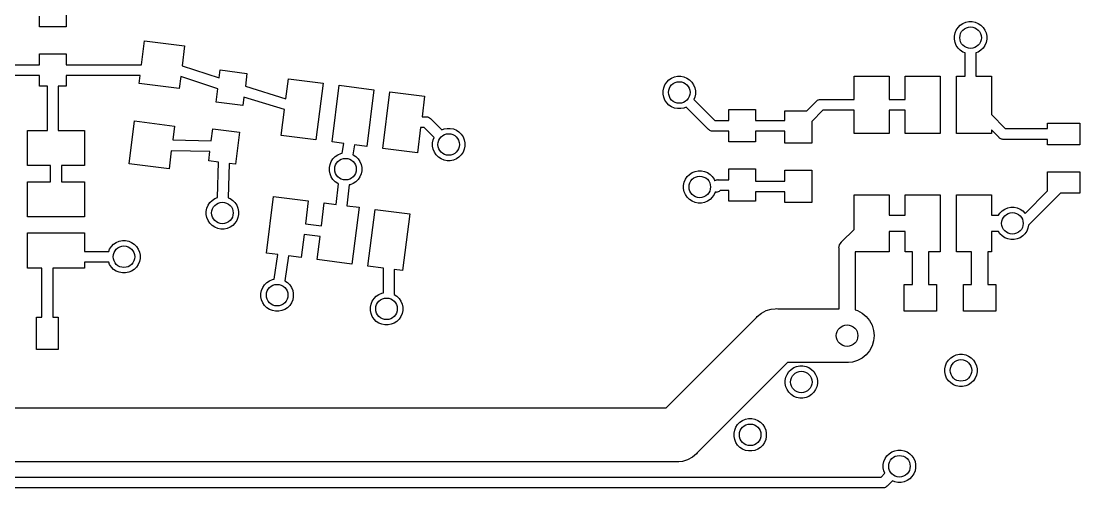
# Model space of a CAD drawing. Extents: x 71 to 174, y -171 to -82.
# Drawn here: x 150.94 to 170.6, y -136.69 to -128.03 of the extents above; entities that cross this region are included whole.
import ezdxf

# ---------------------------------------------------------------- set-up
doc = ezdxf.new("R2010")
doc.units = 0
doc.header["$MEASUREMENT"] = 0
doc.layers.add('BLACK', color=7, linetype='CONTINUOUS')

msp = doc.modelspace()

# ---------------------------------------------------------------- linework, layer by layer
at = {"layer": 'BLACK', "linetype": 'CONTINUOUS'}
for p, q in [((151.782, -127.539), (151.782, -128.139)), ((151.282, -128.139), (151.282, -127.939)), ((151.782, -128.139), (151.282, -128.139)), ((168.31, -128.196), (168.343, -128.147)), ((168.343, -128.147), (168.385, -128.105)), ((168.385, -128.105), (168.434, -128.073)), ((168.434, -128.073), (168.488, -128.05)), ((168.488, -128.05), (168.546, -128.038)), ((168.546, -128.038), (168.605, -128.038)), ((168.605, -128.038), (168.663, -128.05)), ((168.663, -128.05), (168.718, -128.073)), ((168.718, -128.073), (168.767, -128.105)), ((168.767, -128.105), (168.809, -128.147)), ((168.809, -128.147), (168.842, -128.196)), ((168.276, -128.309), (168.287, -128.251)), ((168.276, -128.368), (168.276, -128.309)), ((168.287, -128.426), (168.276, -128.368)), ((168.287, -128.251), (168.31, -128.196)), ((168.842, -128.196), (168.864, -128.251)), ((168.864, -128.251), (168.876, -128.309)), ((168.876, -128.368), (168.864, -128.426)), ((168.876, -128.309), (168.876, -128.368)), ((153.179, -128.839), (153.235, -128.395)), ((153.235, -128.395), (153.979, -128.489)), ((153.979, -128.489), (153.933, -128.858)), ((168.31, -128.481), (168.287, -128.426)), ((168.343, -128.53), (168.31, -128.481)), ((168.385, -128.572), (168.343, -128.53)), ((168.434, -128.604), (168.385, -128.572)), ((168.767, -128.572), (168.718, -128.604)), ((168.809, -128.53), (168.767, -128.572)), ((168.842, -128.481), (168.809, -128.53)), ((168.864, -128.426), (168.842, -128.481)), ((151.282, -128.839), (151.282, -128.639)), ((151.282, -128.639), (151.782, -128.639)), ((151.782, -128.639), (151.782, -128.839)), ((168.476, -128.622), (168.434, -128.604)), ((168.476, -129.053), (168.476, -128.622)), ((168.718, -128.604), (168.676, -128.622)), ((168.676, -128.622), (168.676, -129.053)), ((150.792, -128.839), (151.282, -128.839)), ((151.782, -128.839), (153.179, -128.839)), ((153.933, -128.858), (154.623, -129.085)), ((154.623, -129.085), (154.642, -128.937)), ((154.642, -128.937), (155.138, -129)), ((151.282, -129.039), (150.792, -129.039)), ((151.282, -129.239), (151.282, -129.039)), ((153.154, -129.039), (151.782, -129.039)), ((151.782, -129.039), (151.782, -129.239)), ((153.135, -129.189), (153.154, -129.039)), ((153.907, -129.06), (153.879, -129.283)), ((154.598, -129.287), (153.907, -129.06)), ((155.138, -129), (155.108, -129.24)), ((155.861, -129.471), (155.907, -129.102)), ((155.907, -129.102), (156.552, -129.184)), ((162.9, -129.212), (162.933, -129.163)), ((162.933, -129.163), (162.974, -129.121)), ((162.974, -129.121), (163.024, -129.089)), ((163.024, -129.089), (163.078, -129.066)), ((163.078, -129.066), (163.136, -129.054)), ((163.136, -129.054), (163.195, -129.054)), ((163.195, -129.054), (163.253, -129.066)), ((163.253, -129.066), (163.308, -129.089)), ((163.308, -129.089), (163.357, -129.121)), ((163.357, -129.121), (163.399, -129.163)), ((163.399, -129.163), (163.432, -129.212)), ((166.414, -129.483), (166.414, -129.053)), ((166.414, -129.053), (167.064, -129.053)), ((167.064, -129.053), (167.064, -129.483)), ((167.364, -129.483), (167.364, -129.053)), ((167.364, -129.053), (168.014, -129.053)), ((168.014, -129.053), (168.014, -130.113)), ((168.314, -130.113), (168.314, -129.053)), ((168.314, -129.053), (168.476, -129.053)), ((168.676, -129.053), (168.964, -129.053)), ((168.964, -129.053), (168.964, -129.766)), ((151.432, -129.239), (151.282, -129.239)), ((151.432, -130.061), (151.432, -129.239)), ((151.782, -129.239), (151.632, -129.239)), ((151.632, -129.239), (151.632, -130.061)), ((153.879, -129.283), (153.135, -129.189)), ((154.567, -129.532), (154.598, -129.287)), ((155.108, -129.24), (155.861, -129.471)), ((156.552, -129.184), (156.419, -130.235)), ((156.717, -130.273), (156.85, -129.221)), ((156.85, -129.221), (157.495, -129.303)), ((157.495, -129.303), (157.362, -130.354)), ((157.66, -130.392), (157.792, -129.34)), ((157.792, -129.34), (158.437, -129.422)), ((162.866, -129.325), (162.877, -129.267)), ((162.866, -129.384), (162.866, -129.325)), ((162.877, -129.267), (162.9, -129.212)), ((163.432, -129.212), (163.454, -129.267)), ((163.454, -129.267), (163.466, -129.325)), ((163.466, -129.325), (163.466, -129.384)), ((155.063, -129.595), (154.567, -129.532)), ((155.082, -129.441), (155.063, -129.595)), ((155.835, -129.673), (155.082, -129.441)), ((158.437, -129.422), (158.389, -129.807)), ((162.877, -129.442), (162.866, -129.384)), ((162.9, -129.497), (162.877, -129.442)), ((162.933, -129.546), (162.9, -129.497)), ((162.974, -129.588), (162.933, -129.546)), ((163.454, -129.442), (163.437, -129.484)), ((163.437, -129.484), (163.826, -129.873)), ((163.466, -129.384), (163.454, -129.442)), ((165.534, -129.698), (165.717, -129.515)), ((165.717, -129.515), (165.72, -129.512)), ((165.72, -129.512), (165.735, -129.499)), ((165.735, -129.499), (165.746, -129.493)), ((165.746, -129.493), (165.753, -129.49)), ((165.753, -129.49), (165.772, -129.484)), ((165.772, -129.484), (165.773, -129.484)), ((165.773, -129.484), (165.786, -129.483)), ((165.786, -129.483), (165.791, -129.482)), ((165.786, -129.483), (165.786, -129.483)), ((165.791, -129.482), (165.796, -129.483)), ((165.796, -129.483), (166.414, -129.483)), ((167.064, -129.483), (167.364, -129.483)), ((155.775, -130.154), (155.835, -129.673)), ((163.024, -129.62), (162.974, -129.588)), ((163.078, -129.643), (163.024, -129.62)), ((163.136, -129.654), (163.078, -129.643)), ((163.195, -129.654), (163.136, -129.654)), ((163.253, -129.643), (163.195, -129.654)), ((163.295, -129.626), (163.253, -129.643)), ((163.71, -130.04), (163.295, -129.626)), ((164.084, -129.873), (164.084, -129.673)), ((164.084, -129.673), (164.584, -129.673)), ((164.584, -129.673), (164.584, -129.873)), ((165.125, -129.873), (165.125, -129.698)), ((165.125, -129.698), (165.534, -129.698)), ((165.833, -129.683), (165.625, -129.89)), ((166.414, -129.683), (165.833, -129.683)), ((166.414, -130.113), (166.414, -129.683)), ((167.364, -129.683), (167.064, -129.683)), ((167.064, -129.683), (167.064, -130.113)), ((167.364, -130.113), (167.364, -129.683)), ((152.947, -130.677), (153.047, -129.883)), ((153.047, -129.883), (153.791, -129.977)), ((158.389, -129.807), (158.467, -129.807)), ((158.467, -129.807), (158.471, -129.807)), ((158.471, -129.807), (158.476, -129.807)), ((158.476, -129.807), (158.476, -129.807)), ((158.476, -129.807), (158.491, -129.808)), ((158.491, -129.808), (158.51, -129.814)), ((158.51, -129.814), (158.527, -129.823)), ((158.527, -129.823), (158.542, -129.836)), ((158.542, -129.836), (158.546, -129.84)), ((158.546, -129.84), (158.754, -130.049)), ((163.826, -129.873), (164.084, -129.873)), ((164.584, -129.873), (165.125, -129.873)), ((165.625, -129.89), (165.625, -130.298)), ((168.964, -129.766), (169.221, -130.024)), ((170.005, -130.024), (170.005, -129.924)), ((170.005, -129.924), (170.605, -129.924)), ((170.605, -129.924), (170.605, -130.324)), ((151.061, -130.711), (151.061, -130.061)), ((151.061, -130.061), (151.432, -130.061)), ((151.632, -130.061), (152.121, -130.061)), ((152.121, -130.061), (152.121, -130.711)), ((153.791, -129.977), (153.758, -130.236)), ((154.476, -130.252), (154.504, -130.028)), ((154.504, -130.028), (155, -130.091)), ((155, -130.091), (154.925, -130.686)), ((158.363, -130.007), (158.304, -130.474)), ((158.43, -130.007), (158.363, -130.007)), ((158.613, -130.19), (158.43, -130.007)), ((158.754, -130.049), (158.797, -130.031)), ((158.797, -130.031), (158.855, -130.02)), ((158.855, -130.02), (158.914, -130.02)), ((158.914, -130.02), (158.972, -130.031)), ((158.972, -130.031), (159.026, -130.054)), ((159.026, -130.054), (159.075, -130.087)), ((159.075, -130.087), (159.117, -130.128)), ((159.117, -130.128), (159.15, -130.178)), ((163.713, -130.044), (163.71, -130.04)), ((163.728, -130.056), (163.713, -130.044)), ((163.736, -130.061), (163.728, -130.056)), ((163.746, -130.066), (163.736, -130.061)), ((163.764, -130.071), (163.746, -130.066)), ((163.766, -130.072), (163.764, -130.071)), ((163.779, -130.073), (163.766, -130.072)), ((163.784, -130.073), (163.779, -130.073)), ((163.779, -130.073), (163.779, -130.073)), ((163.789, -130.073), (163.784, -130.073)), ((164.084, -130.073), (163.789, -130.073)), ((164.084, -130.273), (164.084, -130.073)), ((165.125, -130.073), (164.584, -130.073)), ((164.584, -130.073), (164.584, -130.273)), ((165.125, -130.298), (165.125, -130.073)), ((167.064, -130.113), (166.414, -130.113)), ((168.014, -130.113), (167.364, -130.113)), ((168.964, -130.113), (168.314, -130.113)), ((169.106, -130.191), (168.964, -130.049)), ((168.964, -130.049), (168.964, -130.113)), ((169.221, -130.024), (170.005, -130.024)), ((153.758, -130.236), (154.476, -130.252)), ((156.419, -130.235), (155.775, -130.154)), ((156.934, -130.3), (156.717, -130.273)), ((156.908, -130.483), (156.934, -130.3)), ((157.132, -130.325), (157.106, -130.509)), ((157.362, -130.354), (157.132, -130.325)), ((158.584, -130.29), (158.596, -130.232)), ((158.584, -130.349), (158.584, -130.29)), ((158.596, -130.407), (158.584, -130.349)), ((158.596, -130.232), (158.613, -130.19)), ((159.15, -130.178), (159.173, -130.232)), ((159.173, -130.232), (159.184, -130.29)), ((159.184, -130.349), (159.173, -130.407)), ((159.184, -130.29), (159.184, -130.349)), ((164.584, -130.273), (164.084, -130.273)), ((165.625, -130.298), (165.125, -130.298)), ((169.109, -130.195), (169.106, -130.191)), ((169.112, -130.198), (169.109, -130.195)), ((169.115, -130.2), (169.112, -130.198)), ((169.112, -130.198), (169.112, -130.198)), ((169.124, -130.207), (169.115, -130.2)), ((169.141, -130.217), (169.124, -130.207)), ((169.151, -130.22), (169.141, -130.217)), ((169.16, -130.222), (169.151, -130.22)), ((169.164, -130.223), (169.16, -130.222)), ((169.175, -130.224), (169.164, -130.223)), ((169.18, -130.224), (169.175, -130.224)), ((169.175, -130.224), (169.175, -130.224)), ((169.185, -130.224), (169.18, -130.224)), ((170.005, -130.224), (169.185, -130.224)), ((170.005, -130.324), (170.005, -130.224)), ((170.605, -130.324), (170.005, -130.324)), ((153.733, -130.435), (153.691, -130.771)), ((154.451, -130.451), (153.733, -130.435)), ((154.429, -130.624), (154.451, -130.451)), ((156.735, -130.586), (156.777, -130.544)), ((156.777, -130.544), (156.826, -130.511)), ((156.826, -130.511), (156.881, -130.488)), ((156.881, -130.488), (156.908, -130.483)), ((157.106, -130.509), (157.11, -130.511)), ((157.11, -130.511), (157.159, -130.544)), ((157.159, -130.544), (157.201, -130.586)), ((158.304, -130.474), (157.66, -130.392)), ((158.618, -130.462), (158.596, -130.407)), ((158.651, -130.511), (158.618, -130.462)), ((158.693, -130.553), (158.651, -130.511)), ((159.117, -130.511), (159.075, -130.553)), ((159.15, -130.462), (159.117, -130.511)), ((159.173, -130.407), (159.15, -130.462)), ((151.491, -130.711), (151.061, -130.711)), ((151.491, -131.011), (151.491, -130.711)), ((152.121, -130.711), (151.691, -130.711)), ((151.691, -130.711), (151.691, -131.011)), ((153.691, -130.771), (152.947, -130.677)), ((154.607, -130.646), (154.429, -130.624)), ((154.59, -131.303), (154.607, -130.646)), ((154.806, -130.671), (154.79, -131.309)), ((154.925, -130.686), (154.806, -130.671)), ((156.668, -130.747), (156.68, -130.689)), ((156.68, -130.689), (156.702, -130.635)), ((156.702, -130.635), (156.735, -130.586)), ((157.201, -130.586), (157.234, -130.635)), ((157.234, -130.635), (157.257, -130.689)), ((157.257, -130.689), (157.268, -130.747)), ((158.742, -130.586), (158.693, -130.553)), ((158.797, -130.608), (158.742, -130.586)), ((158.855, -130.62), (158.797, -130.608)), ((158.914, -130.62), (158.855, -130.62)), ((158.972, -130.608), (158.914, -130.62)), ((159.026, -130.586), (158.972, -130.608)), ((159.075, -130.553), (159.026, -130.586)), ((156.668, -130.806), (156.668, -130.747)), ((156.68, -130.864), (156.668, -130.806)), ((156.702, -130.919), (156.68, -130.864)), ((156.735, -130.968), (156.702, -130.919)), ((157.234, -130.919), (157.201, -130.968)), ((157.257, -130.864), (157.234, -130.919)), ((157.268, -130.806), (157.257, -130.864)), ((157.268, -130.747), (157.268, -130.806)), ((163.281, -130.965), (163.314, -130.916)), ((163.314, -130.916), (163.355, -130.874)), ((163.355, -130.874), (163.405, -130.841)), ((163.405, -130.841), (163.459, -130.819)), ((163.459, -130.819), (163.517, -130.807)), ((163.517, -130.807), (163.576, -130.807)), ((163.576, -130.807), (163.634, -130.819)), ((163.634, -130.819), (163.689, -130.841)), ((163.689, -130.841), (163.738, -130.874)), ((163.738, -130.874), (163.78, -130.916)), ((163.78, -130.916), (163.813, -130.965)), ((164.084, -130.973), (164.084, -130.773)), ((164.084, -130.773), (164.584, -130.773)), ((164.584, -130.773), (164.584, -130.998)), ((165.125, -130.998), (165.125, -130.798)), ((165.125, -130.798), (165.625, -130.798)), ((165.625, -130.798), (165.625, -131.398)), ((170.005, -131.182), (170.005, -130.824)), ((170.005, -130.824), (170.605, -130.824)), ((170.605, -130.824), (170.605, -131.224)), ((151.061, -131.661), (151.061, -131.011)), ((151.061, -131.011), (151.491, -131.011)), ((151.691, -131.011), (152.121, -131.011)), ((152.121, -131.011), (152.121, -131.661)), ((156.777, -131.01), (156.735, -130.968)), ((156.826, -131.043), (156.777, -131.01)), ((156.792, -131.432), (156.836, -131.047)), ((156.836, -131.047), (156.826, -131.043)), ((157.035, -131.069), (156.99, -131.457)), ((157.056, -131.065), (157.035, -131.069)), ((157.11, -131.043), (157.056, -131.065)), ((157.159, -131.01), (157.11, -131.043)), ((157.201, -130.968), (157.159, -131.01)), ((163.247, -131.078), (163.258, -131.02)), ((163.247, -131.137), (163.247, -131.078)), ((163.258, -131.02), (163.281, -130.965)), ((163.813, -130.965), (163.824, -130.993)), ((163.824, -130.993), (163.828, -130.989)), ((163.828, -130.989), (163.846, -130.98)), ((163.846, -130.98), (163.86, -130.976)), ((163.86, -130.976), (163.864, -130.974)), ((163.864, -130.974), (163.866, -130.974)), ((163.866, -130.974), (163.879, -130.973)), ((163.879, -130.973), (163.884, -130.972)), ((163.879, -130.973), (163.879, -130.973)), ((163.884, -130.972), (163.889, -130.973)), ((163.889, -130.973), (164.084, -130.973)), ((164.584, -130.998), (165.125, -130.998)), ((154.491, -131.357), (154.54, -131.324)), ((154.54, -131.324), (154.59, -131.303)), ((154.79, -131.309), (154.824, -131.324)), ((154.824, -131.324), (154.873, -131.357)), ((155.499, -132.337), (155.632, -131.285)), ((155.632, -131.285), (156.277, -131.366)), ((163.258, -131.195), (163.247, -131.137)), ((163.281, -131.249), (163.258, -131.195)), ((163.314, -131.298), (163.281, -131.249)), ((163.355, -131.34), (163.314, -131.298)), ((163.78, -131.298), (163.738, -131.34)), ((163.813, -131.249), (163.78, -131.298)), ((163.83, -131.207), (163.813, -131.249)), ((163.845, -131.207), (163.83, -131.207)), ((163.85, -131.208), (163.845, -131.207)), ((163.855, -131.207), (163.85, -131.208)), ((163.869, -131.206), (163.855, -131.207)), ((163.855, -131.207), (163.855, -131.207)), ((163.888, -131.2), (163.869, -131.206)), ((163.906, -131.191), (163.888, -131.2)), ((163.921, -131.178), (163.906, -131.191)), ((163.924, -131.174), (163.921, -131.178)), ((163.926, -131.173), (163.924, -131.174)), ((164.084, -131.173), (163.926, -131.173)), ((164.084, -131.373), (164.084, -131.173)), ((165.125, -131.198), (164.584, -131.198)), ((164.584, -131.198), (164.584, -131.373)), ((165.125, -131.398), (165.125, -131.198)), ((166.414, -131.896), (166.414, -131.253)), ((166.414, -131.253), (167.064, -131.253)), ((167.064, -131.253), (167.064, -131.633)), ((167.364, -131.633), (167.364, -131.253)), ((167.364, -131.253), (168.014, -131.253)), ((168.014, -131.253), (168.014, -132.313)), ((168.314, -132.313), (168.314, -131.253)), ((168.314, -131.253), (168.964, -131.253)), ((168.964, -131.253), (168.964, -131.633)), ((169.59, -131.597), (170.005, -131.182)), ((170.246, -131.224), (169.652, -131.818)), ((170.605, -131.224), (170.246, -131.224)), ((154.382, -131.56), (154.394, -131.502)), ((154.394, -131.502), (154.416, -131.448)), ((154.416, -131.448), (154.449, -131.398)), ((154.449, -131.398), (154.491, -131.357)), ((154.873, -131.357), (154.915, -131.398)), ((154.915, -131.398), (154.948, -131.448)), ((154.948, -131.448), (154.971, -131.502)), ((154.971, -131.502), (154.982, -131.56)), ((156.277, -131.366), (156.223, -131.793)), ((156.52, -131.831), (156.574, -131.404)), ((156.574, -131.404), (156.792, -131.432)), ((156.99, -131.457), (157.219, -131.485)), ((157.219, -131.485), (157.086, -132.537)), ((157.384, -132.575), (157.517, -131.523)), ((157.517, -131.523), (158.162, -131.605)), ((163.405, -131.373), (163.355, -131.34)), ((163.459, -131.396), (163.405, -131.373)), ((163.517, -131.407), (163.459, -131.396)), ((163.576, -131.407), (163.517, -131.407)), ((163.634, -131.396), (163.576, -131.407)), ((163.689, -131.373), (163.634, -131.396)), ((163.738, -131.34), (163.689, -131.373)), ((164.584, -131.373), (164.084, -131.373)), ((165.625, -131.398), (165.125, -131.398)), ((169.162, -131.55), (169.211, -131.517)), ((169.211, -131.517), (169.266, -131.494)), ((169.266, -131.494), (169.324, -131.483)), ((169.324, -131.483), (169.383, -131.483)), ((169.383, -131.483), (169.441, -131.494)), ((169.441, -131.494), (169.495, -131.517)), ((169.495, -131.517), (169.544, -131.55)), ((152.121, -131.661), (151.061, -131.661)), ((154.382, -131.619), (154.382, -131.56)), ((154.394, -131.677), (154.382, -131.619)), ((154.416, -131.732), (154.394, -131.677)), ((154.971, -131.677), (154.948, -131.732)), ((154.982, -131.619), (154.971, -131.677)), ((154.982, -131.56), (154.982, -131.619)), ((158.162, -131.605), (158.029, -132.656)), ((167.064, -131.633), (167.364, -131.633)), ((168.964, -131.633), (169.092, -131.633)), ((169.092, -131.633), (169.12, -131.591)), ((169.12, -131.591), (169.162, -131.55)), ((169.544, -131.55), (169.586, -131.591)), ((169.586, -131.591), (169.59, -131.597)), ((154.449, -131.781), (154.416, -131.732)), ((154.491, -131.823), (154.449, -131.781)), ((154.54, -131.856), (154.491, -131.823)), ((154.595, -131.878), (154.54, -131.856)), ((154.653, -131.89), (154.595, -131.878)), ((154.712, -131.89), (154.653, -131.89)), ((154.77, -131.878), (154.712, -131.89)), ((154.824, -131.856), (154.77, -131.878)), ((154.873, -131.823), (154.824, -131.856)), ((154.915, -131.781), (154.873, -131.823)), ((154.948, -131.732), (154.915, -131.781)), ((156.223, -131.793), (156.52, -131.831)), ((166.182, -132.127), (166.414, -131.896)), ((169.642, -131.87), (169.619, -131.925)), ((169.652, -131.818), (169.642, -131.87)), ((151.061, -132.611), (151.061, -131.961)), ((151.061, -131.961), (152.121, -131.961)), ((152.121, -131.961), (152.121, -132.302)), ((152.711, -132.137), (152.766, -132.114)), ((152.766, -132.114), (152.824, -132.102)), ((152.824, -132.102), (152.883, -132.102)), ((152.883, -132.102), (152.941, -132.114)), ((152.941, -132.114), (152.995, -132.137)), ((156.198, -131.991), (156.144, -132.418)), ((156.495, -132.029), (156.198, -131.991)), ((156.441, -132.456), (156.495, -132.029)), ((167.364, -131.933), (167.064, -131.933)), ((167.064, -131.933), (167.064, -132.313)), ((167.364, -132.313), (167.364, -131.933)), ((169.092, -131.933), (168.964, -131.933)), ((168.964, -131.933), (168.964, -132.313)), ((169.12, -131.974), (169.092, -131.933)), ((169.162, -132.016), (169.12, -131.974)), ((169.211, -132.049), (169.162, -132.016)), ((169.266, -132.071), (169.211, -132.049)), ((169.324, -132.083), (169.266, -132.071)), ((169.383, -132.083), (169.324, -132.083)), ((169.441, -132.071), (169.383, -132.083)), ((169.495, -132.049), (169.441, -132.071)), ((169.544, -132.016), (169.495, -132.049)), ((169.586, -131.974), (169.544, -132.016)), ((169.619, -131.925), (169.586, -131.974)), ((152.121, -132.302), (152.57, -132.302)), ((152.57, -132.302), (152.587, -132.26)), ((152.587, -132.26), (152.62, -132.211)), ((152.62, -132.211), (152.662, -132.169)), ((152.662, -132.169), (152.711, -132.137)), ((152.995, -132.137), (153.045, -132.169)), ((153.045, -132.169), (153.086, -132.211)), ((153.086, -132.211), (153.119, -132.26)), ((153.119, -132.26), (153.142, -132.315)), ((153.142, -132.315), (153.153, -132.373)), ((166.132, -132.238), (166.135, -132.209)), ((166.133, -132.245), (166.132, -132.238)), ((166.133, -133.366), (166.133, -132.245)), ((166.135, -132.209), (166.144, -132.18)), ((166.144, -132.18), (166.158, -132.154)), ((166.158, -132.154), (166.172, -132.137)), ((166.172, -132.137), (166.177, -132.132)), ((166.172, -132.137), (166.172, -132.137)), ((166.177, -132.132), (166.182, -132.127)), ((167.064, -132.313), (166.433, -132.313)), ((166.433, -132.313), (166.433, -133.389)), ((167.495, -132.313), (167.364, -132.313)), ((167.495, -132.914), (167.495, -132.313)), ((168.014, -132.313), (167.795, -132.313)), ((167.795, -132.313), (167.795, -132.914)), ((168.595, -132.313), (168.314, -132.313)), ((168.595, -132.914), (168.595, -132.313)), ((168.964, -132.313), (168.895, -132.313)), ((168.895, -132.313), (168.895, -132.914)), ((152.57, -132.502), (152.121, -132.502)), ((152.121, -132.502), (152.121, -132.611)), ((152.587, -132.545), (152.57, -132.502)), ((153.142, -132.49), (153.119, -132.545)), ((153.153, -132.432), (153.142, -132.49)), ((153.153, -132.373), (153.153, -132.432)), ((155.71, -132.363), (155.499, -132.337)), ((155.641, -132.819), (155.71, -132.363)), ((155.908, -132.388), (155.839, -132.847)), ((156.144, -132.418), (155.908, -132.388)), ((157.086, -132.537), (156.441, -132.456)), ((151.331, -132.611), (151.061, -132.611)), ((151.331, -133.525), (151.331, -132.611)), ((152.121, -132.611), (151.531, -132.611)), ((151.531, -132.611), (151.531, -133.525)), ((152.62, -132.594), (152.587, -132.545)), ((152.662, -132.636), (152.62, -132.594)), ((152.711, -132.668), (152.662, -132.636)), ((152.766, -132.691), (152.711, -132.668)), ((152.824, -132.702), (152.766, -132.691)), ((152.883, -132.702), (152.824, -132.702)), ((152.941, -132.691), (152.883, -132.702)), ((152.995, -132.668), (152.941, -132.691)), ((153.045, -132.636), (152.995, -132.668)), ((153.086, -132.594), (153.045, -132.636)), ((153.119, -132.545), (153.086, -132.594)), ((157.673, -132.611), (157.384, -132.575)), ((157.673, -133.073), (157.673, -132.611)), ((158.029, -132.656), (157.873, -132.636)), ((157.873, -132.636), (157.873, -133.102)), ((155.465, -132.922), (155.507, -132.881)), ((155.507, -132.881), (155.556, -132.848)), ((155.556, -132.848), (155.611, -132.825)), ((155.611, -132.825), (155.641, -132.819)), ((155.839, -132.847), (155.84, -132.848)), ((155.84, -132.848), (155.889, -132.881)), ((155.889, -132.881), (155.931, -132.922)), ((155.398, -133.084), (155.41, -133.026)), ((155.398, -133.143), (155.398, -133.084)), ((155.41, -133.026), (155.432, -132.972)), ((155.432, -132.972), (155.465, -132.922)), ((155.931, -132.922), (155.964, -132.972)), ((155.964, -132.972), (155.987, -133.026)), ((155.987, -133.026), (155.998, -133.084)), ((155.998, -133.084), (155.998, -133.143)), ((157.588, -133.102), (157.643, -133.079)), ((157.643, -133.079), (157.673, -133.073)), ((167.345, -133.414), (167.345, -132.914)), ((167.345, -132.914), (167.495, -132.914)), ((167.795, -132.914), (167.945, -132.914)), ((167.945, -132.914), (167.945, -133.414)), ((168.445, -133.414), (168.445, -132.914)), ((168.445, -132.914), (168.595, -132.914)), ((168.895, -132.914), (169.045, -132.914)), ((169.045, -132.914), (169.045, -133.414)), ((155.41, -133.201), (155.398, -133.143)), ((155.432, -133.256), (155.41, -133.201)), ((155.465, -133.305), (155.432, -133.256)), ((155.964, -133.256), (155.931, -133.305)), ((155.987, -133.201), (155.964, -133.256)), ((155.998, -133.143), (155.987, -133.201)), ((157.43, -133.338), (157.442, -133.28)), ((157.442, -133.28), (157.464, -133.226)), ((157.464, -133.226), (157.497, -133.176)), ((157.497, -133.176), (157.539, -133.135)), ((157.539, -133.135), (157.588, -133.102)), ((157.873, -133.102), (157.921, -133.135)), ((157.921, -133.135), (157.963, -133.176)), ((157.963, -133.176), (157.996, -133.226)), ((157.996, -133.226), (158.019, -133.28)), ((158.019, -133.28), (158.03, -133.338)), ((155.507, -133.347), (155.465, -133.305)), ((155.556, -133.38), (155.507, -133.347)), ((155.611, -133.402), (155.556, -133.38)), ((155.669, -133.414), (155.611, -133.402)), ((155.728, -133.414), (155.669, -133.414)), ((155.786, -133.402), (155.728, -133.414)), ((155.84, -133.38), (155.786, -133.402)), ((155.889, -133.347), (155.84, -133.38)), ((155.931, -133.305), (155.889, -133.347)), ((157.43, -133.397), (157.43, -133.338)), ((157.442, -133.455), (157.43, -133.397)), ((157.464, -133.51), (157.442, -133.455)), ((158.019, -133.455), (157.996, -133.51)), ((158.03, -133.397), (158.019, -133.455)), ((158.03, -133.338), (158.03, -133.397)), ((164.615, -133.51), (164.691, -133.448)), ((164.691, -133.448), (164.778, -133.402)), ((164.778, -133.402), (164.872, -133.373)), ((164.872, -133.373), (164.946, -133.366)), ((164.946, -133.366), (164.97, -133.363)), ((164.97, -133.363), (164.995, -133.366)), ((164.995, -133.366), (166.133, -133.366)), ((166.433, -133.389), (166.475, -133.402)), ((166.475, -133.402), (166.562, -133.448)), ((166.562, -133.448), (166.638, -133.51)), ((167.945, -133.414), (167.345, -133.414)), ((169.045, -133.414), (168.445, -133.414)), ((151.231, -134.125), (151.231, -133.525)), ((151.231, -133.525), (151.331, -133.525)), ((151.531, -133.525), (151.631, -133.525)), ((151.631, -133.525), (151.631, -134.125)), ((157.497, -133.559), (157.464, -133.51)), ((157.539, -133.601), (157.497, -133.559)), ((157.588, -133.634), (157.539, -133.601)), ((157.643, -133.656), (157.588, -133.634)), ((157.701, -133.668), (157.643, -133.656)), ((157.76, -133.668), (157.701, -133.668)), ((157.818, -133.656), (157.76, -133.668)), ((157.872, -133.634), (157.818, -133.656)), ((157.921, -133.601), (157.872, -133.634)), ((157.963, -133.559), (157.921, -133.601)), ((157.996, -133.51), (157.963, -133.559)), ((162.923, -135.206), (164.599, -133.53)), ((164.599, -133.53), (164.615, -133.51)), ((166.638, -133.51), (166.701, -133.587)), ((166.701, -133.587), (166.747, -133.673)), ((166.747, -133.673), (166.776, -133.768)), ((166.776, -133.768), (166.786, -133.866)), ((166.786, -133.866), (166.776, -133.964)), ((166.747, -134.058), (166.701, -134.145)), ((166.776, -133.964), (166.747, -134.058)), ((151.631, -134.125), (151.231, -134.125)), ((166.638, -134.221), (166.562, -134.283)), ((166.701, -134.145), (166.638, -134.221)), ((168.165, -134.319), (168.207, -134.278)), ((168.207, -134.278), (168.256, -134.245)), ((168.256, -134.245), (168.311, -134.222)), ((168.311, -134.222), (168.369, -134.211)), ((168.369, -134.211), (168.428, -134.211)), ((168.428, -134.211), (168.486, -134.222)), ((168.486, -134.222), (168.54, -134.245)), ((168.54, -134.245), (168.589, -134.278)), ((168.589, -134.278), (168.631, -134.319)), ((165.177, -134.366), (163.501, -136.042)), ((166.308, -134.366), (165.177, -134.366)), ((165.242, -134.493), (165.291, -134.46)), ((165.291, -134.46), (165.346, -134.437)), ((165.346, -134.437), (165.404, -134.426)), ((165.404, -134.426), (165.463, -134.426)), ((165.463, -134.426), (165.521, -134.437)), ((165.521, -134.437), (165.575, -134.46)), ((165.575, -134.46), (165.624, -134.493)), ((166.381, -134.358), (166.308, -134.366)), ((166.475, -134.33), (166.381, -134.358)), ((166.562, -134.283), (166.475, -134.33)), ((168.098, -134.481), (168.11, -134.423)), ((168.11, -134.423), (168.132, -134.369)), ((168.132, -134.369), (168.165, -134.319)), ((168.631, -134.319), (168.664, -134.369)), ((168.664, -134.369), (168.687, -134.423)), ((168.687, -134.423), (168.698, -134.481)), ((165.133, -134.696), (165.145, -134.638)), ((165.145, -134.638), (165.167, -134.584)), ((165.167, -134.584), (165.2, -134.534)), ((165.2, -134.534), (165.242, -134.493)), ((165.624, -134.493), (165.666, -134.534)), ((165.666, -134.534), (165.699, -134.584)), ((165.699, -134.584), (165.722, -134.638)), ((165.722, -134.638), (165.733, -134.696)), ((168.098, -134.54), (168.098, -134.481)), ((168.11, -134.598), (168.098, -134.54)), ((168.132, -134.653), (168.11, -134.598)), ((168.165, -134.702), (168.132, -134.653)), ((168.664, -134.653), (168.631, -134.702)), ((168.687, -134.598), (168.664, -134.653)), ((168.698, -134.54), (168.687, -134.598)), ((168.698, -134.481), (168.698, -134.54)), ((165.133, -134.755), (165.133, -134.696)), ((165.145, -134.813), (165.133, -134.755)), ((165.167, -134.868), (165.145, -134.813)), ((165.2, -134.917), (165.167, -134.868)), ((165.699, -134.868), (165.666, -134.917)), ((165.722, -134.813), (165.699, -134.868)), ((165.733, -134.755), (165.722, -134.813)), ((165.733, -134.696), (165.733, -134.755)), ((168.207, -134.744), (168.165, -134.702)), ((168.256, -134.777), (168.207, -134.744)), ((168.311, -134.799), (168.256, -134.777)), ((168.369, -134.811), (168.311, -134.799)), ((168.428, -134.811), (168.369, -134.811)), ((168.486, -134.799), (168.428, -134.811)), ((168.54, -134.777), (168.486, -134.799)), ((168.589, -134.744), (168.54, -134.777)), ((168.631, -134.702), (168.589, -134.744)), ((165.242, -134.959), (165.2, -134.917)), ((165.291, -134.992), (165.242, -134.959)), ((165.346, -135.014), (165.291, -134.992)), ((165.404, -135.026), (165.346, -135.014)), ((165.463, -135.026), (165.404, -135.026)), ((165.521, -135.014), (165.463, -135.026)), ((165.575, -134.992), (165.521, -135.014)), ((165.624, -134.959), (165.575, -134.992)), ((165.666, -134.917), (165.624, -134.959)), ((150.605, -135.206), (162.923, -135.206)), ((164.292, -135.473), (164.341, -135.44)), ((164.341, -135.44), (164.396, -135.417)), ((164.396, -135.417), (164.454, -135.406)), ((164.454, -135.406), (164.513, -135.406)), ((164.513, -135.406), (164.571, -135.417)), ((164.571, -135.417), (164.625, -135.44)), ((164.625, -135.44), (164.674, -135.473)), ((164.183, -135.676), (164.195, -135.618)), ((164.195, -135.618), (164.217, -135.564)), ((164.217, -135.564), (164.25, -135.514)), ((164.25, -135.514), (164.292, -135.473)), ((164.674, -135.473), (164.716, -135.514)), ((164.716, -135.514), (164.749, -135.564)), ((164.749, -135.564), (164.772, -135.618)), ((164.772, -135.618), (164.783, -135.676)), ((164.183, -135.735), (164.183, -135.676)), ((164.195, -135.793), (164.183, -135.735)), ((164.217, -135.848), (164.195, -135.793)), ((164.25, -135.897), (164.217, -135.848)), ((164.749, -135.848), (164.716, -135.897)), ((164.772, -135.793), (164.749, -135.848)), ((164.783, -135.735), (164.772, -135.793)), ((164.783, -135.676), (164.783, -135.735)), ((163.501, -136.042), (163.485, -136.061)), ((164.292, -135.939), (164.25, -135.897)), ((164.341, -135.972), (164.292, -135.939)), ((164.396, -135.994), (164.341, -135.972)), ((164.454, -136.006), (164.396, -135.994)), ((164.513, -136.006), (164.454, -136.006)), ((164.571, -135.994), (164.513, -136.006)), ((164.625, -135.972), (164.571, -135.994)), ((164.674, -135.939), (164.625, -135.972)), ((164.716, -135.897), (164.674, -135.939)), ((167.064, -136.056), (167.113, -136.023)), ((167.113, -136.023), (167.168, -136)), ((167.168, -136), (167.226, -135.989)), ((167.226, -135.989), (167.285, -135.989)), ((167.285, -135.989), (167.343, -136)), ((167.343, -136), (167.397, -136.023)), ((167.397, -136.023), (167.446, -136.056)), ((163.106, -136.206), (150.423, -136.206)), ((163.13, -136.208), (163.106, -136.206)), ((163.155, -136.206), (163.13, -136.208)), ((163.228, -136.198), (163.155, -136.206)), ((163.322, -136.17), (163.228, -136.198)), ((163.409, -136.123), (163.322, -136.17)), ((163.485, -136.061), (163.409, -136.123)), ((166.955, -136.259), (166.967, -136.201)), ((166.967, -136.201), (166.989, -136.147)), ((166.989, -136.147), (167.022, -136.097)), ((167.022, -136.097), (167.064, -136.056)), ((167.446, -136.056), (167.488, -136.097)), ((167.488, -136.097), (167.521, -136.147)), ((167.521, -136.147), (167.544, -136.201)), ((167.544, -136.201), (167.555, -136.259)), ((166.914, -136.489), (166.984, -136.418)), ((166.955, -136.318), (166.955, -136.259)), ((166.967, -136.376), (166.955, -136.318)), ((166.984, -136.418), (166.967, -136.376)), ((167.521, -136.431), (167.488, -136.48)), ((167.544, -136.376), (167.521, -136.431)), ((167.555, -136.318), (167.544, -136.376)), ((167.555, -136.259), (167.555, -136.318)), ((149.088, -136.489), (166.914, -136.489)), ((167.125, -136.56), (167.029, -136.656)), ((167.168, -136.577), (167.125, -136.56)), ((167.226, -136.589), (167.168, -136.577)), ((167.285, -136.589), (167.226, -136.589)), ((167.343, -136.577), (167.285, -136.589)), ((167.397, -136.555), (167.343, -136.577)), ((167.446, -136.522), (167.397, -136.555)), ((167.488, -136.48), (167.446, -136.522)), ((166.95, -136.689), (149.051, -136.689)), ((166.955, -136.689), (166.95, -136.689)), ((166.96, -136.689), (166.955, -136.689)), ((166.975, -136.687), (166.96, -136.689)), ((166.96, -136.689), (166.96, -136.689)), ((166.994, -136.682), (166.975, -136.687)), ((167.011, -136.672), (166.994, -136.682)), ((167.026, -136.66), (167.011, -136.672)), ((167.029, -136.656), (167.026, -136.66))]:
    msp.add_line(p, q, dxfattribs=at)
at = {"layer": 'BLACK'}
for centre in [(168.576, -128.338), (163.166, -129.354), (158.884, -130.32), (156.968, -130.777), (163.547, -131.107), (154.682, -131.59), (169.353, -131.783), (152.853, -132.402), (155.698, -133.114), (157.73, -133.368), (166.283, -133.866), (168.398, -134.511), (165.433, -134.726), (164.483, -135.706), (167.255, -136.289)]:
    msp.add_circle(centre, 0.2, dxfattribs=at)

doc.saveas('drawing.dxf')
